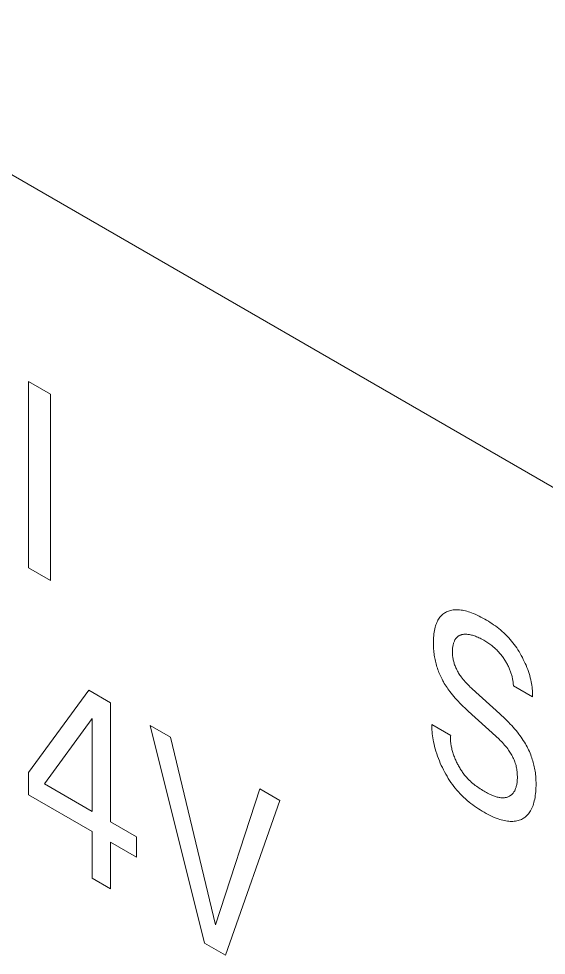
# Model space of a CAD drawing. Header units: inches. Extents: x 67248 to 85686, y -40174 to -31152.
# Drawn here: x 82461.51 to 82465.76, y -33347.17 to -33339.63 of the extents above; entities that cross this region are included whole.
import ezdxf

# ---------------------------------------------------------------- set-up
doc = ezdxf.new("R2010")
doc.units = ezdxf.units.IN
doc.header["$MEASUREMENT"] = 0

# ---------------------------------------------------------------- blocks, each defined once
blk = doc.blocks.new('ET200S')
at = {"lineweight": 0}
for p, q in [((75.7689, 31.5398), (65.8223, 37.2823)), ((69.2105, 32.4684), (69.2105, 33.8565)), ((69.2105, 33.8565), (69.3749, 33.7616)), ((69.3749, 33.7616), (69.3749, 32.3735)), ((69.3749, 32.3735), (69.2105, 32.4684)), ((72.9686, 31.5049), (72.8267, 31.5869)), ((69.2103, 30.9418), (69.6608, 31.5553)), ((69.6608, 31.5553), (69.8222, 31.462)), ((72.5196, 31.5644), (72.7253, 31.3788)), ((69.8222, 31.462), (69.8222, 30.5727)), ((72.6949, 31.2134), (72.4892, 31.399)), ((69.6854, 31.3433), (69.3298, 30.857)), ((69.6854, 30.6518), (69.6854, 31.3433)), ((70.5239, 29.6689), (70.1184, 31.291)), ((70.1184, 31.291), (70.2698, 31.2037)), ((72.2184, 31.2996), (72.3589, 31.2185)), ((70.2698, 31.2037), (70.6043, 29.8044)), ((69.2103, 30.7745), (69.2103, 30.9418)), ((69.3298, 30.857), (69.6854, 30.6518)), ((70.6043, 29.8044), (70.9345, 30.8199)), ((70.9345, 30.8199), (71.0859, 30.7325)), ((69.6854, 30.5003), (69.2103, 30.7745)), ((71.0859, 30.7325), (70.6804, 29.5786)), ((69.8222, 30.5727), (70.0156, 30.4611)), ((69.6854, 30.153), (69.6854, 30.5003)), ((70.0156, 30.4611), (70.0156, 30.3096)), ((69.8222, 30.4212), (69.8222, 30.074)), ((70.0156, 30.3096), (69.8222, 30.4212)), ((69.8222, 30.074), (69.6854, 30.153)), ((70.6804, 29.5786), (70.5239, 29.6689))]:
    blk.add_line(p, q, dxfattribs=at)
for points in [[(72.9686, 31.5049), (72.9693, 31.5167), (72.9695, 31.5287), (72.9693, 31.541), (72.9687, 31.5534), (72.9677, 31.5661), (72.9662, 31.5789), (72.9644, 31.5919), (72.9622, 31.6051), (72.9597, 31.6184), (72.9564, 31.6334), (72.9526, 31.6486), (72.9484, 31.6639), (72.9437, 31.6792), (72.9387, 31.6945), (72.9332, 31.7099), (72.9274, 31.7252), (72.9211, 31.7406), (72.9146, 31.7555), (72.9078, 31.7704), (72.9006, 31.7852), (72.8932, 31.7999), (72.8854, 31.8144), (72.8773, 31.8287), (72.8689, 31.8428), (72.8602, 31.8567), (72.8512, 31.8703), (72.842, 31.8836), (72.8326, 31.8967), (72.8229, 31.9094), (72.813, 31.9218), (72.8029, 31.9338), (72.7913, 31.9468), (72.7794, 31.9593), (72.7674, 31.9713), (72.7552, 31.9829), (72.7428, 31.994), (72.7302, 32.0048), (72.7175, 32.0151), (72.7047, 32.025), (72.6919, 32.0345), (72.6789, 32.0437), (72.6659, 32.0525), (72.6529, 32.061), (72.6398, 32.0692), (72.6268, 32.077), (72.6138, 32.0846), (72.5992, 32.0927), (72.5847, 32.1005), (72.5703, 32.1079), (72.5559, 32.1149), (72.5416, 32.1214), (72.5273, 32.1274), (72.5131, 32.1329), (72.5019, 32.1368), (72.4908, 32.1404), (72.4797, 32.1437), (72.4686, 32.1465), (72.4577, 32.149), (72.4468, 32.1511), (72.4361, 32.1527), (72.4255, 32.1539), (72.4156, 32.1547), (72.4059, 32.155), (72.3963, 32.1549), (72.3869, 32.1543), (72.3776, 32.1534), (72.3685, 32.152), (72.3596, 32.1501), (72.3509, 32.1478), (72.3432, 32.1453), (72.3357, 32.1424), (72.3284, 32.1391), (72.3213, 32.1355), (72.3144, 32.1314), (72.3077, 32.1269), (72.3013, 32.1221), (72.2952, 32.1168), (72.2893, 32.1112), (72.2837, 32.1052), (72.2784, 32.0987), (72.2733, 32.0917), (72.2686, 32.0845), (72.2641, 32.0768), (72.2599, 32.0689), (72.256, 32.0606), (72.2525, 32.052), (72.2492, 32.0431), (72.2461, 32.0339), (72.2434, 32.0245), (72.2404, 32.0125), (72.2378, 32.0001), (72.2356, 31.9874), (72.2338, 31.9744), (72.2324, 31.9611), (72.2313, 31.9476), (72.2305, 31.9339), (72.2301, 31.9199), (72.23, 31.9058)], [(72.5196, 31.5644), (72.5118, 31.5716), (72.504, 31.579), (72.4962, 31.5865), (72.4885, 31.5942), (72.4809, 31.6021), (72.4733, 31.6102), (72.4659, 31.6185), (72.4586, 31.6271), (72.4514, 31.6358), (72.4444, 31.6449), (72.4376, 31.6541), (72.4326, 31.6612), (72.4277, 31.6684), (72.4229, 31.6757), (72.4183, 31.6832), (72.4139, 31.6907), (72.4096, 31.6983), (72.4055, 31.706), (72.4016, 31.7138), (72.3979, 31.7216), (72.3945, 31.7294), (72.3913, 31.7373), (72.3883, 31.7452), (72.3858, 31.7525), (72.3836, 31.7598), (72.3815, 31.7671), (72.3797, 31.7744), (72.3781, 31.7816), (72.3767, 31.7888), (72.3755, 31.796), (72.3745, 31.8031), (72.3736, 31.8101), (72.3729, 31.8171), (72.3724, 31.824), (72.3721, 31.8309), (72.3719, 31.8376), (72.3719, 31.8446), (72.372, 31.8514), (72.3723, 31.8581), (72.3727, 31.8647), (72.3734, 31.8712), (72.3742, 31.8775), (72.3751, 31.8838), (72.3763, 31.8898), (72.3776, 31.8957), (72.3791, 31.9015), (72.3808, 31.9071), (72.3825, 31.912), (72.3843, 31.9167), (72.3863, 31.9213), (72.3884, 31.9258), (72.3907, 31.9301), (72.3932, 31.9342), (72.3957, 31.9381), (72.3985, 31.9418), (72.4014, 31.9453), (72.4044, 31.9486), (72.4076, 31.9516), (72.4111, 31.9545), (72.4146, 31.9572), (72.4183, 31.9596), (72.4222, 31.9618), (72.4262, 31.9638), (72.4303, 31.9655), (72.4345, 31.9671), (72.4388, 31.9684), (72.4432, 31.9695), (72.4477, 31.9705), (72.4523, 31.9712), (72.4578, 31.9719), (72.4633, 31.9723), (72.469, 31.9724), (72.4747, 31.9724), (72.4805, 31.9721), (72.4863, 31.9715), (72.4923, 31.9708), (72.4982, 31.9698), (72.5057, 31.9684), (72.5133, 31.9666), (72.521, 31.9646), (72.5287, 31.9623), (72.5364, 31.9597), (72.5442, 31.9569), (72.5521, 31.9539), (72.5608, 31.9502), (72.5696, 31.9463), (72.5784, 31.9422), (72.5872, 31.9378), (72.5961, 31.9332), (72.6049, 31.9283), (72.6138, 31.9233), (72.6213, 31.9187), (72.6288, 31.9141), (72.6363, 31.9092), (72.6438, 31.9041), (72.6512, 31.8988), (72.6587, 31.8933), (72.6661, 31.8875), (72.6757, 31.8796), (72.6852, 31.8712)], [(72.23, 31.9058), (72.2301, 31.8949), (72.2304, 31.8839), (72.2308, 31.8728), (72.2315, 31.8616), (72.2324, 31.8503), (72.2335, 31.8389), (72.2349, 31.8274), (72.2365, 31.8158), (72.2383, 31.8041), (72.2402, 31.7936), (72.2423, 31.783), (72.2446, 31.7724), (72.2472, 31.7616), (72.25, 31.7509), (72.253, 31.7401), (72.2562, 31.7293), (72.2597, 31.7185), (72.2634, 31.7076), (72.2672, 31.6973), (72.2712, 31.687), (72.2755, 31.6768), (72.2799, 31.6665), (72.2846, 31.6563), (72.2894, 31.6462), (72.2945, 31.6362), (72.2998, 31.6262), (72.3053, 31.6164), (72.3115, 31.6058), (72.3179, 31.5953), (72.3246, 31.585), (72.3314, 31.5748), (72.3384, 31.5647), (72.3455, 31.5549), (72.3528, 31.5451), (72.3626, 31.5324), (72.3726, 31.52), (72.3827, 31.5078), (72.3931, 31.4959), (72.4035, 31.4842), (72.4141, 31.4727), (72.4263, 31.4597), (72.4387, 31.4471), (72.4512, 31.4347), (72.4638, 31.4225), (72.4765, 31.4107), (72.4892, 31.399)], [(72.6852, 31.8712), (72.6908, 31.866), (72.6964, 31.8606), (72.702, 31.8551), (72.7075, 31.8495), (72.7129, 31.8437), (72.7184, 31.8377), (72.7237, 31.8315), (72.729, 31.8253), (72.7343, 31.8188), (72.7394, 31.8123), (72.7444, 31.8056), (72.7494, 31.7989), (72.7543, 31.792), (72.7585, 31.7857), (72.7627, 31.7793), (72.7668, 31.7729), (72.7708, 31.7664), (72.7747, 31.7598), (72.7784, 31.7532), (72.7821, 31.7465), (72.7856, 31.7397), (72.789, 31.7329), (72.7922, 31.7261), (72.7953, 31.7193), (72.7982, 31.7125), (72.801, 31.7057), (72.8036, 31.6989), (72.8061, 31.692), (72.8084, 31.6851), (72.8106, 31.6783), (72.8127, 31.6714), (72.8146, 31.6646), (72.8164, 31.6577), (72.818, 31.6511), (72.8195, 31.6444), (72.8208, 31.6378), (72.822, 31.6312), (72.8231, 31.6247), (72.824, 31.6182), (72.8248, 31.6118), (72.8255, 31.6055), (72.826, 31.5992), (72.8264, 31.593), (72.8267, 31.5869)], [(72.9954, 30.8579), (72.9952, 30.8691), (72.9949, 30.8804), (72.9944, 30.8918), (72.9937, 30.9033), (72.9927, 30.9149), (72.9916, 30.9266), (72.9902, 30.9384), (72.9885, 30.9503), (72.9865, 30.9623), (72.9846, 30.9731), (72.9823, 30.984), (72.9799, 30.995), (72.9772, 31.006), (72.9743, 31.017), (72.9711, 31.0281), (72.9676, 31.0393), (72.9639, 31.0504), (72.96, 31.0615), (72.9554, 31.0735), (72.9506, 31.0855), (72.9455, 31.0974), (72.9401, 31.1093), (72.9344, 31.121), (72.9284, 31.1327), (72.9222, 31.1443), (72.9157, 31.1557), (72.9082, 31.1683), (72.9004, 31.1808), (72.8924, 31.193), (72.8841, 31.205), (72.8756, 31.2168), (72.8669, 31.2284), (72.8567, 31.2414), (72.8464, 31.2542), (72.8359, 31.2667), (72.8252, 31.279), (72.8144, 31.291), (72.8034, 31.3028), (72.7906, 31.3161), (72.7778, 31.3291), (72.7648, 31.3419), (72.7517, 31.3545), (72.7385, 31.3667), (72.7253, 31.3788)], [(72.2184, 31.2996), (72.2181, 31.2862), (72.2182, 31.2724), (72.2187, 31.2584), (72.2197, 31.2441), (72.2211, 31.2296), (72.2229, 31.2149), (72.2251, 31.1999), (72.2277, 31.1848), (72.2307, 31.1695), (72.2346, 31.1522), (72.2389, 31.1347), (72.2437, 31.117), (72.249, 31.0994), (72.2547, 31.0816), (72.2609, 31.0639), (72.2675, 31.0461), (72.2745, 31.0284), (72.2816, 31.0115), (72.289, 30.9947), (72.2968, 30.9781), (72.305, 30.9615), (72.3135, 30.9452), (72.3224, 30.929), (72.3315, 30.9131), (72.341, 30.8975), (72.3508, 30.8821), (72.3609, 30.867), (72.3713, 30.8522), (72.382, 30.8378), (72.3929, 30.8238), (72.4041, 30.8103), (72.4164, 30.7961), (72.4291, 30.7824), (72.442, 30.7693), (72.4551, 30.7566), (72.4684, 30.7443), (72.4818, 30.7326), (72.4955, 30.7212), (72.5092, 30.7103), (72.5231, 30.6999), (72.5371, 30.6898), (72.5511, 30.6801), (72.5651, 30.6708), (72.5792, 30.6619), (72.5932, 30.6534), (72.6073, 30.6452), (72.6225, 30.6366), (72.6377, 30.6285), (72.6529, 30.6208), (72.6679, 30.6137), (72.6829, 30.607), (72.6979, 30.6009), (72.7127, 30.5955), (72.7244, 30.5916), (72.7359, 30.5881), (72.7474, 30.585), (72.7588, 30.5824), (72.7701, 30.5802), (72.7813, 30.5785), (72.7924, 30.5773), (72.8033, 30.5766), (72.8134, 30.5765), (72.8233, 30.5768), (72.8331, 30.5775), (72.8427, 30.5788), (72.852, 30.5806), (72.8612, 30.5828), (72.8701, 30.5855), (72.8788, 30.5888), (72.8864, 30.5921), (72.8937, 30.5958), (72.9008, 30.5999), (72.9077, 30.6044), (72.9143, 30.6093), (72.9207, 30.6146), (72.9268, 30.6202), (72.9327, 30.6263), (72.9383, 30.6327), (72.9436, 30.6395), (72.9494, 30.6478), (72.9548, 30.6566), (72.9598, 30.6659), (72.9645, 30.6755), (72.9687, 30.6856), (72.9727, 30.696), (72.9763, 30.7067), (72.9795, 30.7178), (72.9824, 30.7292), (72.9854, 30.7424), (72.9879, 30.7559), (72.99, 30.7697), (72.9918, 30.7838), (72.9932, 30.7982), (72.9943, 30.8128), (72.995, 30.8276), (72.9953, 30.8427), (72.9954, 30.8579)], [(72.4975, 30.8839), (72.4911, 30.8903), (72.4848, 30.8969), (72.4786, 30.9037), (72.4725, 30.9107), (72.4675, 30.9167), (72.4625, 30.9228), (72.4577, 30.929), (72.4529, 30.9354), (72.4482, 30.9419), (72.4436, 30.9485), (72.4391, 30.9552), (72.4347, 30.962), (72.4304, 30.9689), (72.4261, 30.9759), (72.422, 30.983), (72.418, 30.9901), (72.414, 30.9974), (72.4102, 31.0046), (72.4065, 31.012), (72.4029, 31.0194), (72.3994, 31.0268), (72.3961, 31.0343), (72.3928, 31.0418), (72.3897, 31.0493), (72.3865, 31.0574), (72.3834, 31.0655), (72.3805, 31.0736), (72.3778, 31.0817), (72.3752, 31.0898), (72.3728, 31.0979), (72.3705, 31.106), (72.3684, 31.114), (72.3665, 31.122), (72.3648, 31.1299), (72.3632, 31.1378), (72.362, 31.1444), (72.361, 31.151), (72.3601, 31.1575), (72.3593, 31.1639), (72.3587, 31.1703), (72.3582, 31.1766), (72.3578, 31.1829), (72.3576, 31.189), (72.3576, 31.1951), (72.3577, 31.2011), (72.3579, 31.207), (72.3583, 31.2128), (72.3589, 31.2185)], [(72.6949, 31.2134), (72.7034, 31.2056), (72.7119, 31.1977), (72.7203, 31.1895), (72.7287, 31.1812), (72.7369, 31.1727), (72.7451, 31.164), (72.7532, 31.155), (72.7612, 31.1458), (72.769, 31.1364), (72.7767, 31.1267), (72.7842, 31.1167), (72.7896, 31.1091), (72.7949, 31.1015), (72.8001, 31.0937), (72.8051, 31.0858), (72.81, 31.0777), (72.8146, 31.0696), (72.8191, 31.0614), (72.8234, 31.0532), (72.8274, 31.0449), (72.8311, 31.0366), (72.8346, 31.0282), (72.8378, 31.0198), (72.8409, 31.0108), (72.8436, 31.0019), (72.846, 30.9929), (72.8481, 30.984), (72.8499, 30.9751), (72.8515, 30.9662), (72.8527, 30.9574), (72.8538, 30.9487), (72.8546, 30.94), (72.8552, 30.9314), (72.8556, 30.9228), (72.8559, 30.9142), (72.856, 30.9056), (72.8559, 30.8971), (72.8555, 30.8888), (72.855, 30.8806), (72.8543, 30.8725), (72.8534, 30.8646), (72.8523, 30.8569), (72.8509, 30.8494), (72.8496, 30.8434), (72.8482, 30.8375), (72.8466, 30.8318), (72.8449, 30.8263), (72.843, 30.8209), (72.8409, 30.8156), (72.8387, 30.8106), (72.8363, 30.8057), (72.8337, 30.8011), (72.831, 30.7966), (72.828, 30.7923), (72.8251, 30.7884), (72.822, 30.7847), (72.8187, 30.7812), (72.8153, 30.7779), (72.8118, 30.7748), (72.8081, 30.7719), (72.8043, 30.7692), (72.8003, 30.7667), (72.7963, 30.7644), (72.7921, 30.7623), (72.7878, 30.7603), (72.7834, 30.7586), (72.779, 30.7571), (72.7744, 30.7558), (72.7697, 30.7547), (72.765, 30.7538), (72.7601, 30.7531), (72.7552, 30.7526), (72.7503, 30.7523), (72.7452, 30.7522), (72.7389, 30.7524), (72.7325, 30.7529), (72.726, 30.7538), (72.7194, 30.7549), (72.7127, 30.7563), (72.706, 30.7579), (72.6992, 30.7598), (72.6924, 30.762), (72.6855, 30.7644), (72.6785, 30.767), (72.6698, 30.7705), (72.661, 30.7744), (72.6521, 30.7785), (72.6432, 30.7829), (72.6342, 30.7875), (72.6253, 30.7924), (72.6163, 30.7974), (72.6073, 30.8026), (72.5978, 30.8082), (72.5884, 30.8139), (72.579, 30.8199), (72.5697, 30.826), (72.5604, 30.8323), (72.5511, 30.8389), (72.5419, 30.8457), (72.5328, 30.8528), (72.5238, 30.8601), (72.5149, 30.8678), (72.5061, 30.8757), (72.4975, 30.8839)]]:
    blk.add_lwpolyline(points, dxfattribs=at)

msp = doc.modelspace()

# ---------------------------------------------------------------- block references
at = {"xscale": 1.08, "yscale": 1.08, "zscale": 1.08}
msp.add_blockref('ET200S', (82386.8397, -33379.1174, 0.3325), dxfattribs=at)

doc.saveas('drawing.dxf')
